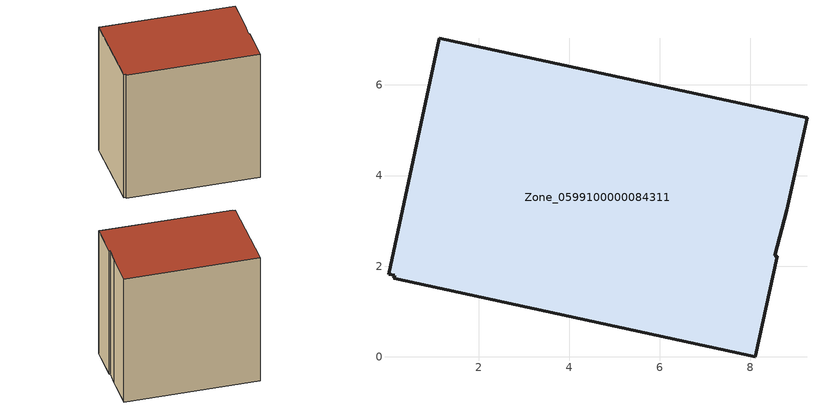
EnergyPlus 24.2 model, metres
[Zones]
Zone_0599100000084311
 floor ground (C_G): 8.81,3.23 8.54,2.23 8.59,2.22 8.11,0 0.13,1.73 0.15,1.8 0.01,1.82 1.13,7.03 9.25,5.28 z0
 wall outside (C_F): 9.25,5.28 1.13,7.03 0.01,1.82 0.15,1.8 0.13,1.73 8.11,0 8.59,2.22 8.54,2.23 8.81,3.23 9.25,5.28 z0:8.57
 roof outside (C_R): 8.81,3.23 9.25,5.28 1.13,7.03 0.01,1.82 0.15,1.8 0.13,1.73 8.11,0 8.59,2.22 8.54,2.23 z8.57
[BUILDING]
Pand.0599100000084311: North Axis=0; Terrain=City; Loads Convergence Tolerance Value=0.04; Temperature Convergence Tolerance Value=0.4; Solar Distribution=FullExterior; Maximum Number of Warmup Days=25; Minimum Number of Warmup Days=1
[Site:Location]
Rotterdam.The.Hague.AP_ZH_NLD Design_Conditions: Latitude=51.96; Longitude=4.45; Time Zone=1; Elevation=-4.5
[SITE:GROUNDTEMPERATURE:BUILDINGSURFACE]
18, 18, 18, 18, 18, 18, 18, 18, 18, 18, 18, 18
[MATERIAL] Thermal Absorptance=0.9; Solar Absorptance=0.7; Visible Absorptance=0.7
Name | Roughness | Thickness | Conductivity | Density | Specific Heat
G.TI.1975-1991 | MediumSmooth | 0.15 | 0.288461 | 540 | 1210
F.TI.1975-1991 | Rough | 0.3 | 0.230769 | 1920 | 840
R.TI.1975-1991 | MediumRough | 0.2 | 0.153846 | 1500 | 1000
[CONSTRUCTION]
C_G: G.TI.1975-1991
C_F: F.TI.1975-1991
C_R: R.TI.1975-1991
[ZONE]
Zone_0599100000084311: Type=1; Multiplier=1; Ceiling Height=Autocalculate; Volume=Autocalculate; Floor Area=autocalculate; Part of Total Floor Area=Yes
[ZONEINFILTRATION:DESIGNFLOWRATE]
Infil_Zone_0599100000084311: Zone or ZoneList or Space or SpaceList=Zone_0599100000084311; Schedule=AlwaysOn; Design Flow Rate Calculation Method=Flow/Area; Flow Rate per Floor Area=0.003; Constant Term Coefficient=1; Temperature Term Coefficient=0; Velocity Term Coefficient=0; Velocity Squared Term Coefficient=0
[HVACTEMPLATE:ZONE:IDEALLOADSAIRSYSTEM]
Zone_0599100000084311: Maximum Heating Supply Air Temperature=50; Minimum Cooling Supply Air Temperature=13; Maximum Heating Supply Air Humidity Ratio=0.0156; Minimum Cooling Supply Air Humidity Ratio=0.0077; Heating Limit=NoLimit; Cooling Limit=NoLimit; Dehumidification Control Type=ConstantSensibleHeatRatio; Cooling Sensible Heat Ratio=0.7; Dehumidification Setpoint=60; Humidification Control Type=None; Humidification Setpoint=30; Outdoor Air Method=None; Outdoor Air Flow Rate per Person=0.00944; Outdoor Air Flow Rate per Zone Floor Area=0; Outdoor Air Flow Rate per Zone=0; Demand Controlled Ventilation Type=None; Outdoor Air Economizer Type=NoEconomizer; Heat Recovery Type=None; Sensible Heat Recovery Effectiveness=0.7; Latent Heat Recovery Effectiveness=0.65
[ZONECONTROL:THERMOSTAT]
ThermostatControl_Zone_0599100000084311: Zone or ZoneList=Zone_0599100000084311; Control Type Schedule=DualSetpointControlType; Control 1=Thermostat_Zone_0599100000084311; Temperature Difference Between Cutout And Setpoint=0
[THERMOSTATSETPOINT:DUALSETPOINT]
Thermostat_Zone_0599100000084311: Heating Setpoint Temperature Schedule=HeatingSetpoint_Zone_0599100000084311; Cooling Setpoint Temperature Schedule=CoolingSetpoint_Zone_0599100000084311
[SCHEDULE:COMPACT]
HeatingSetpoint_Zone_0599100000084311: Through: 12/31, For: AllDays, Until: 24:00, 21
CoolingSetpoint_Zone_0599100000084311: Through: 12/31, For: AllDays, Until: 24:00, 24
DualSetpointControlType: Through: 12/31, For: AllDays, Until: 24:00, 4
AlwaysOn: Through: 12/31, For: AllDays, Until: 24:00, 1
